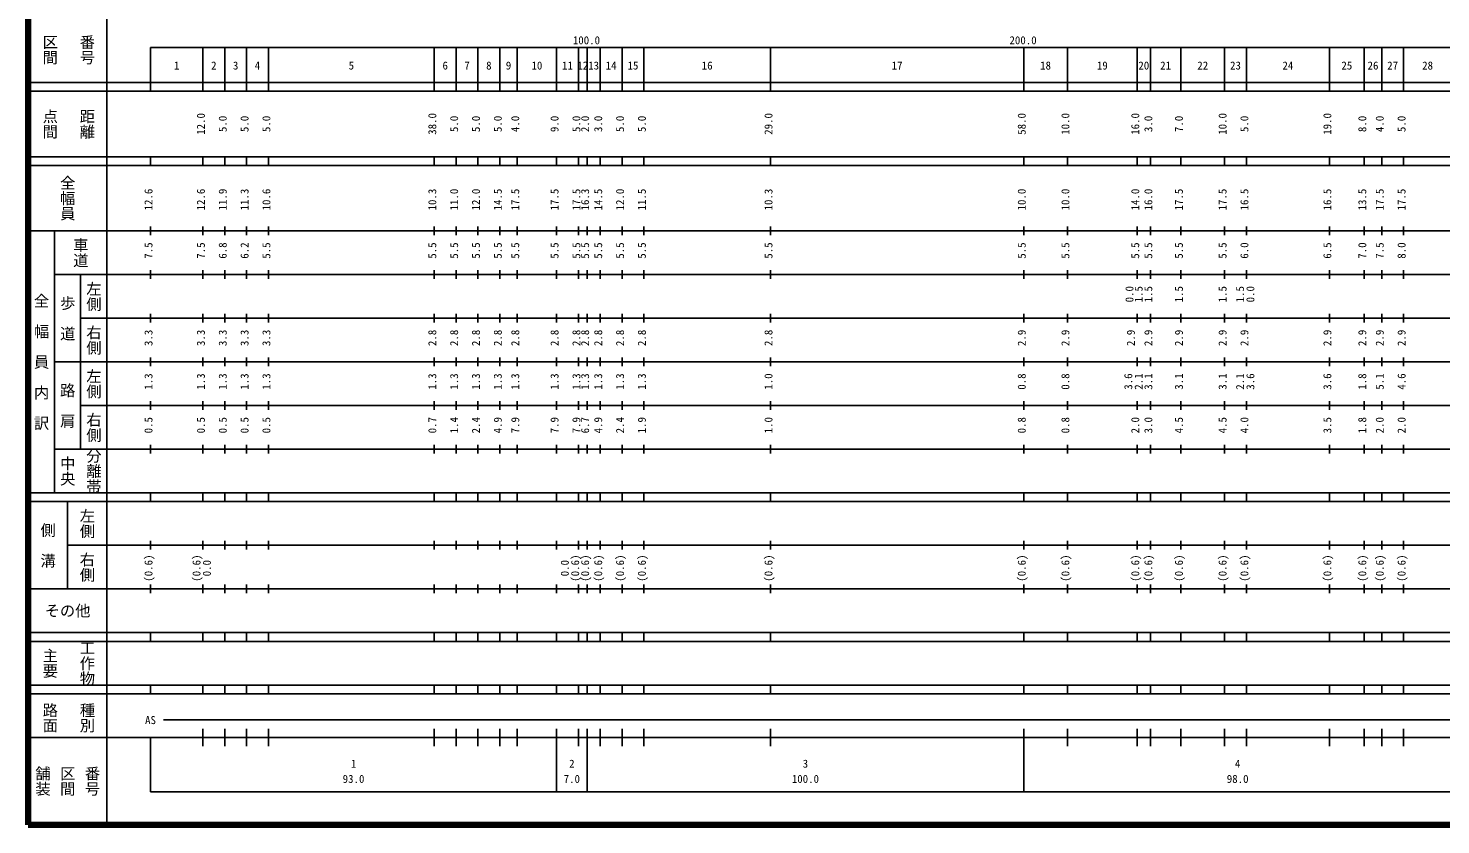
# Model space of a CAD drawing. Units: millimetres on the paper. Extents: x 40 to 680, y 20 to 380.
# Drawn here: x 40 to 363.5, y 20 to 202.4 of the extents above; entities that cross this region are included whole.
import ezdxf
from ezdxf.enums import TextEntityAlignment as Align

# ---------------------------------------------------------------- set-up
doc = ezdxf.new("R2010")
doc.units = ezdxf.units.MM
doc.layers.add('M-TTL', color=2, linetype='Continuous', lineweight=140)
doc.layers.add('M-TTL-BAND', color=7, linetype='Continuous', lineweight=25)
doc.styles.add('@ＭＳ ゴシック', font='')
doc.styles.add('ＭＳ ゴシック', font='')
doc.styles.get('@ＭＳ ゴシック').set_extended_font_data('@MS Gothic')
doc.styles.get('ＭＳ ゴシック').set_extended_font_data('MS Gothic')

msp = doc.modelspace()

# ---------------------------------------------------------------- linework, layer by layer
at = {"layer": 'M-TTL'}
for p, q in [((40, 380), (40, 20)), ((40, 20), (680, 20))]:
    msp.add_line(p, q, dxfattribs=at)
at = {"layer": 'M-TTL-BAND'}
for p, q in [((58, 370), (58, 20)), ((68, 198), (579, 198)), ((68, 198), (68, 188)), ((80, 188), (80, 198)), ((85, 188), (85, 198)), ((90, 188), (90, 198)), ((95, 188), (95, 198)), ((133, 188), (133, 198)), ((138, 188), (138, 198)), ((143, 188), (143, 198)), ((148, 188), (148, 198)), ((152, 188), (152, 198)), ((161, 188), (161, 198)), ((166, 188), (166, 198)), ((168, 188), (168, 198)), ((171, 188), (171, 198)), ((176, 188), (176, 198)), ((181, 188), (181, 198)), ((210, 188), (210, 198)), ((268, 188), (268, 198)), ((278, 188), (278, 198)), ((294, 188), (294, 198)), ((297, 188), (297, 198)), ((304, 188), (304, 198)), ((314, 188), (314, 198)), ((319, 188), (319, 198)), ((338, 188), (338, 198)), ((346, 188), (346, 198)), ((350, 188), (350, 198)), ((355, 188), (355, 198)), ((40, 190), (579, 190)), ((40, 188), (579, 188)), ((40, 173), (579, 173)), ((68, 171), (68, 173)), ((80, 171), (80, 173)), ((85, 171), (85, 173)), ((90, 171), (90, 173)), ((95, 171), (95, 173)), ((133, 171), (133, 173)), ((138, 171), (138, 173)), ((143, 171), (143, 173)), ((148, 171), (148, 173)), ((152, 171), (152, 173)), ((161, 171), (161, 173)), ((166, 171), (166, 173)), ((168, 171), (168, 173)), ((171, 171), (171, 173)), ((176, 171), (176, 173)), ((181, 171), (181, 173)), ((210, 171), (210, 173)), ((268, 171), (268, 173)), ((278, 171), (278, 173)), ((294, 171), (294, 173)), ((297, 171), (297, 173)), ((304, 171), (304, 173)), ((314, 171), (314, 173)), ((319, 171), (319, 173)), ((338, 171), (338, 173)), ((346, 171), (346, 173)), ((350, 171), (350, 173)), ((355, 171), (355, 173)), ((40, 171), (579, 171)), ((40, 156), (579, 156)), ((46, 96), (46, 156)), ((68, 155), (68, 157)), ((80, 155), (80, 157)), ((85, 155), (85, 157)), ((90, 155), (90, 157)), ((95, 155), (95, 157)), ((133, 155), (133, 157)), ((138, 155), (138, 157)), ((143, 155), (143, 157)), ((148, 155), (148, 157)), ((152, 155), (152, 157)), ((161, 155), (161, 157)), ((166, 155), (166, 157)), ((168, 155), (168, 157)), ((171, 155), (171, 157)), ((176, 155), (176, 157)), ((181, 155), (181, 157)), ((210, 155), (210, 157)), ((268, 155), (268, 157)), ((278, 155), (278, 157)), ((294, 155), (294, 157)), ((297, 155), (297, 157)), ((304, 155), (304, 157)), ((314, 155), (314, 157)), ((319, 155), (319, 157)), ((338, 155), (338, 157)), ((346, 155), (346, 157)), ((350, 155), (350, 157)), ((355, 155), (355, 157)), ((46, 146), (579, 146)), ((52, 146), (52, 106)), ((68, 145), (68, 147)), ((80, 145), (80, 147)), ((85, 145), (85, 147)), ((90, 145), (90, 147)), ((95, 145), (95, 147)), ((133, 145), (133, 147)), ((138, 145), (138, 147)), ((143, 145), (143, 147)), ((148, 145), (148, 147)), ((152, 145), (152, 147)), ((161, 145), (161, 147)), ((166, 145), (166, 147)), ((168, 145), (168, 147)), ((171, 145), (171, 147)), ((176, 145), (176, 147)), ((181, 145), (181, 147)), ((210, 145), (210, 147)), ((268, 145), (268, 147)), ((278, 145), (278, 147)), ((294, 145), (294, 147)), ((297, 145), (297, 147)), ((304, 145), (304, 147)), ((314, 145), (314, 147)), ((319, 145), (319, 147)), ((338, 145), (338, 147)), ((346, 145), (346, 147)), ((350, 145), (350, 147)), ((355, 145), (355, 147)), ((52, 136), (579, 136)), ((68, 135), (68, 137)), ((80, 135), (80, 137)), ((85, 135), (85, 137)), ((90, 135), (90, 137)), ((95, 135), (95, 137)), ((133, 135), (133, 137)), ((138, 135), (138, 137)), ((143, 135), (143, 137)), ((148, 135), (148, 137)), ((152, 135), (152, 137)), ((161, 135), (161, 137)), ((166, 135), (166, 137)), ((168, 135), (168, 137)), ((171, 135), (171, 137)), ((176, 135), (176, 137)), ((181, 135), (181, 137)), ((210, 135), (210, 137)), ((268, 135), (268, 137)), ((278, 135), (278, 137)), ((294, 135), (294, 137)), ((297, 135), (297, 137)), ((304, 135), (304, 137)), ((314, 135), (314, 137)), ((319, 135), (319, 137)), ((338, 135), (338, 137)), ((346, 135), (346, 137)), ((350, 135), (350, 137)), ((355, 135), (355, 137)), ((68, 125), (68, 127)), ((80, 125), (80, 127)), ((85, 125), (85, 127)), ((90, 125), (90, 127)), ((95, 125), (95, 127)), ((133, 125), (133, 127)), ((138, 125), (138, 127)), ((143, 125), (143, 127)), ((148, 125), (148, 127)), ((152, 125), (152, 127)), ((161, 125), (161, 127)), ((166, 125), (166, 127)), ((168, 125), (168, 127)), ((171, 125), (171, 127)), ((176, 125), (176, 127)), ((181, 125), (181, 127)), ((210, 125), (210, 127)), ((268, 125), (268, 127)), ((278, 125), (278, 127)), ((294, 125), (294, 127)), ((297, 125), (297, 127)), ((304, 125), (304, 127)), ((314, 125), (314, 127)), ((319, 125), (319, 127)), ((338, 125), (338, 127)), ((346, 125), (346, 127)), ((350, 125), (350, 127)), ((355, 125), (355, 127)), ((46, 126), (579, 126)), ((68, 115), (68, 117)), ((80, 115), (80, 117)), ((85, 115), (85, 117)), ((90, 115), (90, 117)), ((95, 115), (95, 117)), ((133, 115), (133, 117)), ((138, 115), (138, 117)), ((143, 115), (143, 117)), ((148, 115), (148, 117)), ((152, 115), (152, 117)), ((161, 115), (161, 117)), ((166, 115), (166, 117)), ((168, 115), (168, 117)), ((171, 115), (171, 117)), ((176, 115), (176, 117)), ((181, 115), (181, 117)), ((210, 115), (210, 117)), ((268, 115), (268, 117)), ((278, 115), (278, 117)), ((294, 115), (294, 117)), ((297, 115), (297, 117)), ((304, 115), (304, 117)), ((314, 115), (314, 117)), ((319, 115), (319, 117)), ((338, 115), (338, 117)), ((346, 115), (346, 117)), ((350, 115), (350, 117)), ((355, 115), (355, 117)), ((52, 116), (579, 116)), ((68, 105), (68, 107)), ((80, 105), (80, 107)), ((85, 105), (85, 107)), ((90, 105), (90, 107)), ((95, 105), (95, 107)), ((133, 105), (133, 107)), ((138, 105), (138, 107)), ((143, 105), (143, 107)), ((148, 105), (148, 107)), ((152, 105), (152, 107)), ((161, 105), (161, 107)), ((166, 105), (166, 107)), ((168, 105), (168, 107)), ((171, 105), (171, 107)), ((176, 105), (176, 107)), ((181, 105), (181, 107)), ((210, 105), (210, 107)), ((268, 105), (268, 107)), ((278, 105), (278, 107)), ((294, 105), (294, 107)), ((297, 105), (297, 107)), ((304, 105), (304, 107)), ((314, 105), (314, 107)), ((319, 105), (319, 107)), ((338, 105), (338, 107)), ((346, 105), (346, 107)), ((350, 105), (350, 107)), ((355, 105), (355, 107)), ((46, 106), (579, 106)), ((40, 96), (579, 96)), ((40, 94), (579, 94)), ((49, 94), (49, 74)), ((68, 94), (68, 96)), ((80, 94), (80, 96)), ((85, 94), (85, 96)), ((90, 94), (90, 96)), ((95, 94), (95, 96)), ((133, 94), (133, 96)), ((138, 94), (138, 96)), ((143, 94), (143, 96)), ((148, 94), (148, 96)), ((152, 94), (152, 96)), ((161, 94), (161, 96)), ((166, 94), (166, 96)), ((168, 94), (168, 96)), ((171, 94), (171, 96)), ((176, 94), (176, 96)), ((181, 94), (181, 96)), ((210, 94), (210, 96)), ((268, 94), (268, 96)), ((278, 94), (278, 96)), ((294, 94), (294, 96)), ((297, 94), (297, 96)), ((304, 94), (304, 96)), ((314, 94), (314, 96)), ((319, 94), (319, 96)), ((338, 94), (338, 96)), ((346, 94), (346, 96)), ((350, 94), (350, 96)), ((355, 94), (355, 96)), ((68, 83), (68, 85)), ((80, 83), (80, 85)), ((85, 83), (85, 85)), ((90, 83), (90, 85)), ((95, 83), (95, 85)), ((133, 83), (133, 85)), ((138, 83), (138, 85)), ((143, 83), (143, 85)), ((148, 83), (148, 85)), ((152, 83), (152, 85)), ((161, 83), (161, 85)), ((166, 83), (166, 85)), ((168, 83), (168, 85)), ((171, 83), (171, 85)), ((176, 83), (176, 85)), ((181, 83), (181, 85)), ((210, 83), (210, 85)), ((268, 83), (268, 85)), ((278, 83), (278, 85)), ((294, 83), (294, 85)), ((297, 83), (297, 85)), ((304, 83), (304, 85)), ((314, 83), (314, 85)), ((319, 83), (319, 85)), ((338, 83), (338, 85)), ((346, 83), (346, 85)), ((350, 83), (350, 85)), ((355, 83), (355, 85)), ((49, 84), (579, 84)), ((68, 73), (68, 75)), ((80, 73), (80, 75)), ((85, 73), (85, 75)), ((90, 73), (90, 75)), ((95, 73), (95, 75)), ((133, 73), (133, 75)), ((138, 73), (138, 75)), ((143, 73), (143, 75)), ((148, 73), (148, 75)), ((152, 73), (152, 75)), ((161, 73), (161, 75)), ((166, 73), (166, 75)), ((168, 73), (168, 75)), ((171, 73), (171, 75)), ((176, 73), (176, 75)), ((181, 73), (181, 75)), ((210, 73), (210, 75)), ((268, 73), (268, 75)), ((278, 73), (278, 75)), ((294, 73), (294, 75)), ((297, 73), (297, 75)), ((304, 73), (304, 75)), ((314, 73), (314, 75)), ((319, 73), (319, 75)), ((338, 73), (338, 75)), ((346, 73), (346, 75)), ((350, 73), (350, 75)), ((355, 73), (355, 75)), ((40, 74), (579, 74)), ((40, 64), (579, 64)), ((40, 62), (579, 62)), ((68, 62), (68, 64)), ((80, 62), (80, 64)), ((85, 62), (85, 64)), ((90, 62), (90, 64)), ((95, 62), (95, 64)), ((133, 62), (133, 64)), ((138, 62), (138, 64)), ((143, 62), (143, 64)), ((148, 62), (148, 64)), ((152, 62), (152, 64)), ((161, 62), (161, 64)), ((166, 62), (166, 64)), ((168, 62), (168, 64)), ((171, 62), (171, 64)), ((176, 62), (176, 64)), ((181, 62), (181, 64)), ((210, 62), (210, 64)), ((268, 62), (268, 64)), ((278, 62), (278, 64)), ((294, 62), (294, 64)), ((297, 62), (297, 64)), ((304, 62), (304, 64)), ((314, 62), (314, 64)), ((319, 62), (319, 64)), ((338, 62), (338, 64)), ((346, 62), (346, 64)), ((350, 62), (350, 64)), ((355, 62), (355, 64)), ((40, 52), (579, 52)), ((68, 50), (68, 52)), ((80, 50), (80, 52)), ((85, 50), (85, 52)), ((90, 50), (90, 52)), ((95, 50), (95, 52)), ((133, 50), (133, 52)), ((138, 50), (138, 52)), ((143, 50), (143, 52)), ((148, 50), (148, 52)), ((152, 50), (152, 52)), ((161, 50), (161, 52)), ((166, 50), (166, 52)), ((168, 50), (168, 52)), ((171, 50), (171, 52)), ((176, 50), (176, 52)), ((181, 50), (181, 52)), ((210, 50), (210, 52)), ((268, 50), (268, 52)), ((278, 50), (278, 52)), ((294, 50), (294, 52)), ((297, 50), (297, 52)), ((304, 50), (304, 52)), ((314, 50), (314, 52)), ((319, 50), (319, 52)), ((338, 50), (338, 52)), ((346, 50), (346, 52)), ((350, 50), (350, 52)), ((355, 50), (355, 52)), ((40, 50), (579, 50)), ((71, 44), (557, 44)), ((40, 40), (579, 40)), ((68, 40), (68, 27.5)), ((80, 38), (80, 42)), ((85, 38), (85, 42)), ((90, 38), (90, 42)), ((95, 38), (95, 42)), ((133, 38), (133, 42)), ((138, 38), (138, 42)), ((143, 38), (143, 42)), ((148, 38), (148, 42)), ((152, 38), (152, 42)), ((161, 27.5), (161, 42)), ((166, 38), (166, 42)), ((168, 27.5), (168, 42)), ((171, 38), (171, 42)), ((176, 38), (176, 42)), ((181, 38), (181, 42)), ((210, 38), (210, 42)), ((268, 27.5), (268, 42)), ((278, 38), (278, 42)), ((294, 38), (294, 42)), ((297, 38), (297, 42)), ((304, 38), (304, 42)), ((314, 38), (314, 42)), ((319, 38), (319, 42)), ((338, 38), (338, 42)), ((346, 38), (346, 42)), ((350, 38), (350, 42)), ((355, 38), (355, 42)), ((68, 27.5), (579, 27.5))]:
    msp.add_line(p, q, dxfattribs=at)

# ---------------------------------------------------------------- texts
at = {"layer": 'M-TTL-BAND', "style": '@ＭＳ ゴシック'}
for s, p in [('区間', (45, 197.5)), ('番号', (53.5, 197.5)), ('点間', (45, 180.5)), ('距離', (53.5, 180.5)), ('全幅員', (49, 163.5)), ('車道', (52, 151)), ('左側', (55, 141)), ('全\u3000幅\u3000員\u3000内\u3000訳', (43, 126)), ('歩\u3000道', (49, 136)), ('右側', (55, 131)), ('左側', (55, 121)), ('路\u3000肩', (49, 116)), ('右側', (55, 111)), ('中央', (49, 101)), ('分離帯', (55, 101)), ('左側', (53.5, 89)), ('側\u3000溝', (44.5, 84)), ('右側', (53.5, 79)), ('工作物', (53.5, 57)), ('主要', (45, 57)), ('路面', (45, 44.5)), ('種別', (53.5, 44.5)), ('舗装', (43.333, 30)), ('区間', (49, 30)), ('番号', (54.667, 30))]:
    msp.add_text(s, height=2.566, rotation=270, dxfattribs=at).set_placement(p, align=Align.MIDDLE_CENTER)
at = {"layer": 'M-TTL-BAND', "style": 'ＭＳ ゴシック'}
for s, p in [('100.0', (167.844, 198.195)), ('200.0', (267.844, 198.195)), ('1', (74, 192.405)), ('2', (82.5, 192.405)), ('3', (87.5, 192.405)), ('4', (92.5, 192.405)), ('5', (114, 192.405)), ('6', (135.5, 192.405)), ('7', (140.5, 192.405)), ('8', (145.5, 192.405)), ('9', (150, 192.405)), ('10', (156.5, 192.405)), ('11', (163.5, 192.405)), ('12', (167, 192.405)), ('13', (169.5, 192.405)), ('14', (173.5, 192.405)), ('15', (178.5, 192.405)), ('16', (195.5, 192.405)), ('17', (239, 192.405)), ('18', (273, 192.405)), ('19', (286, 192.405)), ('20', (295.5, 192.405)), ('21', (300.5, 192.405)), ('22', (309, 192.405)), ('23', (316.5, 192.405)), ('24', (328.5, 192.405)), ('25', (342, 192.405)), ('26', (348, 192.405)), ('27', (352.5, 192.405)), ('28', (360.5, 192.405)), ('AS', (68, 42.5)), ('1', (114.5, 32.523)), ('2', (164.5, 32.523)), ('3', (218, 32.523)), ('4', (317, 32.523)), ('93.0', (114.5, 29.033)), ('7.0', (164.5, 29.033)), ('100.0', (218, 29.033)), ('98.0', (317, 29.033))]:
    msp.add_text(s, height=1.833, dxfattribs=at).set_placement(p, align=Align.BOTTOM_CENTER)
for s, p in [('12.0', (81, 180.5)), ('5.0', (86, 180.5)), ('5.0', (91, 180.5)), ('5.0', (96, 180.5)), ('38.0', (134, 180.5)), ('5.0', (139, 180.5)), ('5.0', (144, 180.5)), ('5.0', (149, 180.5)), ('4.0', (153, 180.5)), ('9.0', (162, 180.5)), ('5.0', (167, 180.5)), ('2.0', (169, 180.5)), ('3.0', (172, 180.5)), ('5.0', (177, 180.5)), ('5.0', (182, 180.5)), ('29.0', (211, 180.5)), ('58.0', (269, 180.5)), ('10.0', (279, 180.5)), ('16.0', (295, 180.5)), ('3.0', (298, 180.5)), ('7.0', (305, 180.5)), ('10.0', (315, 180.5)), ('5.0', (320, 180.5)), ('19.0', (339, 180.5)), ('8.0', (347, 180.5)), ('4.0', (351, 180.5)), ('5.0', (356, 180.5)), ('12.6', (69, 163.174)), ('12.6', (81, 163.174)), ('11.9', (86, 163.174)), ('11.3', (91, 163.174)), ('10.6', (96, 163.174)), ('10.3', (134, 163.174)), ('11.0', (139, 163.174)), ('12.0', (144, 163.174)), ('14.5', (149, 163.174)), ('17.5', (153, 163.174)), ('17.5', (162, 163.174)), ('17.5', (167, 163.174)), ('16.3', (169, 163.174)), ('14.5', (172, 163.174)), ('12.0', (177, 163.174)), ('11.5', (182, 163.174)), ('10.3', (211, 163.174)), ('10.0', (269, 163.174)), ('10.0', (279, 163.174)), ('14.0', (295, 163.174)), ('16.0', (298, 163.174)), ('17.5', (305, 163.174)), ('17.5', (315, 163.174)), ('16.5', (320, 163.174)), ('16.5', (339, 163.174)), ('13.5', (347, 163.174)), ('17.5', (351, 163.174)), ('17.5', (356, 163.174)), ('7.5', (69, 151.5)), ('7.5', (81, 151.5)), ('6.8', (86, 151.5)), ('6.2', (91, 151.5)), ('5.5', (96, 151.5)), ('5.5', (134, 151.5)), ('5.5', (139, 151.5)), ('5.5', (144, 151.5)), ('5.5', (149, 151.5)), ('5.5', (153, 151.5)), ('5.5', (162, 151.5)), ('5.5', (167, 151.5)), ('5.5', (169, 151.5)), ('5.5', (172, 151.5)), ('5.5', (177, 151.5)), ('5.5', (182, 151.5)), ('5.5', (211, 151.5)), ('5.5', (269, 151.5)), ('5.5', (279, 151.5)), ('5.5', (295, 151.5)), ('5.5', (298, 151.5)), ('5.5', (305, 151.5)), ('5.5', (315, 151.5)), ('6.0', (320, 151.5)), ('6.5', (339, 151.5)), ('7.0', (347, 151.5)), ('7.5', (351, 151.5)), ('8.0', (356, 151.5)), ('0.0', (293.673, 141.5)), ('1.5', (295.78, 141.5)), ('1.5', (298, 141.5)), ('1.5', (305, 141.5)), ('1.5', (315, 141.5)), ('1.5', (319, 141.5)), ('0.0', (321.37, 141.5)), ('3.3', (69, 131.5)), ('3.3', (81, 131.5)), ('3.3', (86, 131.5)), ('3.3', (91, 131.5)), ('3.3', (96, 131.5)), ('2.8', (134, 131.5)), ('2.8', (139, 131.5)), ('2.8', (144, 131.5)), ('2.8', (149, 131.5)), ('2.8', (153, 131.5)), ('2.8', (162, 131.5)), ('2.8', (167, 131.5)), ('2.8', (169, 131.5)), ('2.8', (172, 131.5)), ('2.8', (177, 131.5)), ('2.8', (182, 131.5)), ('2.8', (211, 131.5)), ('2.9', (269, 131.5)), ('2.9', (279, 131.5)), ('2.9', (294, 131.5)), ('2.9', (298, 131.5)), ('2.9', (305, 131.5)), ('2.9', (315, 131.5)), ('2.9', (320, 131.5)), ('2.9', (339, 131.5)), ('2.9', (347, 131.5)), ('2.9', (351, 131.5)), ('2.9', (356, 131.5)), ('1.3', (69, 121.5)), ('1.3', (81, 121.5)), ('1.3', (86, 121.5)), ('1.3', (91, 121.5)), ('1.3', (96, 121.5)), ('1.3', (134, 121.5)), ('1.3', (139, 121.5)), ('1.3', (144, 121.5)), ('1.3', (149, 121.5)), ('1.3', (153, 121.5)), ('1.3', (162, 121.5)), ('1.3', (167, 121.5)), ('1.3', (169, 121.5)), ('1.3', (172, 121.5)), ('1.3', (177, 121.5)), ('1.3', (182, 121.5)), ('1.0', (211, 121.5)), ('0.8', (269, 121.5)), ('0.8', (279, 121.5)), ('3.6', (293.41, 121.5)), ('2.1', (295.78, 121.5)), ('3.1', (298, 121.5)), ('3.1', (305, 121.5)), ('3.1', (315, 121.5)), ('2.1', (319, 121.5)), ('3.6', (321.37, 121.5)), ('3.6', (339, 121.5)), ('1.8', (347, 121.5)), ('5.1', (351, 121.5)), ('4.6', (356, 121.5)), ('0.7', (134, 111.5)), ('1.4', (139, 111.5)), ('2.4', (144, 111.5)), ('4.9', (149, 111.5)), ('7.9', (153, 111.5)), ('7.9', (162, 111.5)), ('7.9', (167, 111.5)), ('6.7', (169, 111.5)), ('4.9', (172, 111.5)), ('2.4', (177, 111.5)), ('1.9', (182, 111.5)), ('1.0', (211, 111.5)), ('0.8', (269, 111.5)), ('0.8', (279, 111.5)), ('2.0', (295, 111.5)), ('3.0', (298, 111.5)), ('4.0', (320, 111.5)), ('1.8', (347, 111.5)), ('2.0', (351, 111.5)), ('2.0', (356, 111.5)), ('0.5', (69, 111.5)), ('0.5', (81, 111.5)), ('0.5', (86, 111.5)), ('0.5', (91, 111.5)), ('0.5', (96, 111.5)), ('4.5', (305, 111.5)), ('4.5', (315, 111.5)), ('3.5', (339, 111.5)), ('(0.6)', (69, 78.764)), ('(0.6)', (80, 78.764)), ('(0.6)', (166.718, 78.764)), ('(0.6)', (169, 78.764)), ('(0.6)', (172, 78.764)), ('(0.6)', (177, 78.764)), ('(0.6)', (182, 78.764)), ('(0.6)', (211, 78.764)), ('(0.6)', (269, 78.764)), ('(0.6)', (279, 78.764)), ('(0.6)', (295, 78.764)), ('(0.6)', (298, 78.764)), ('(0.6)', (305, 78.764)), ('(0.6)', (315, 78.764)), ('(0.6)', (320, 78.764)), ('(0.6)', (339, 78.764)), ('(0.6)', (347, 78.764)), ('(0.6)', (351, 78.764)), ('(0.6)', (356, 78.764)), ('0.0', (82.37, 78.764)), ('0.0', (164.348, 78.764))]:
    msp.add_text(s, height=1.833, rotation=90, dxfattribs=at).set_placement(p, align=Align.BOTTOM_CENTER)
msp.add_text('その他', height=2.566, dxfattribs=at).set_placement((49, 69), align=Align.MIDDLE_CENTER)

doc.saveas('drawing.dxf')
